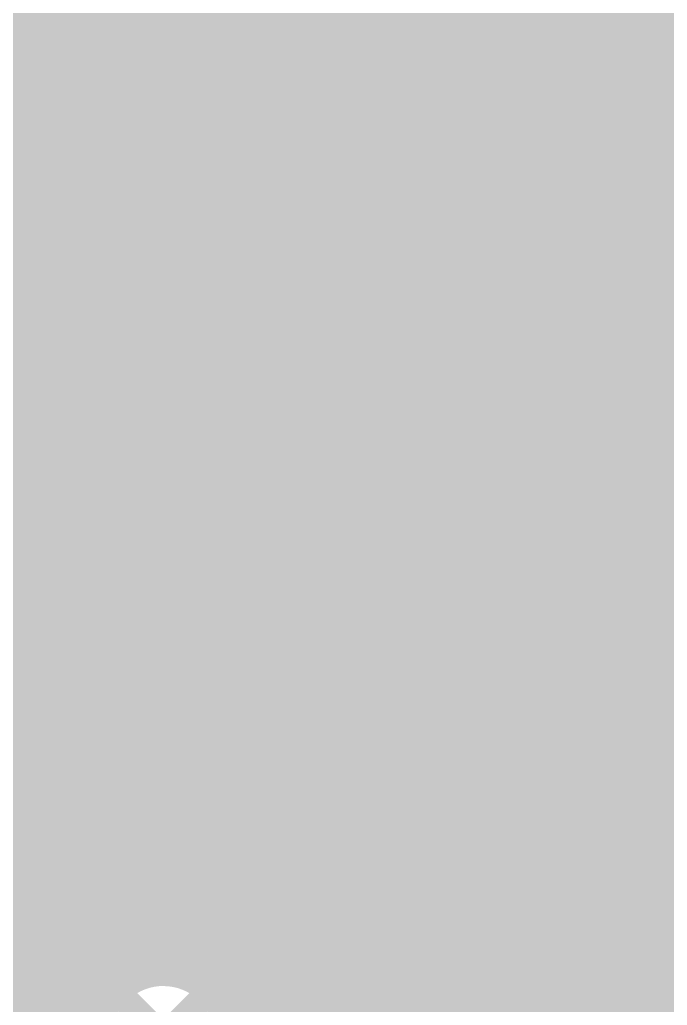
# Model space of a CAD drawing. Extents: x -3 to 92, y -53 to 125.
# Drawn here: x 56.26 to 62.56, y 107.5 to 117.09 of the extents above; entities that cross this region are included whole.
import ezdxf

# ---------------------------------------------------------------- set-up
doc = ezdxf.new("R2010")
doc.units = 0
doc.header["$MEASUREMENT"] = 0
doc.layers.get('0').update_dxf_attribs({"linetype": 'CONTINUOUS'})
for name, color, linetype in [('23-325-0_AST', 7, 'CONTINUOUS'), ('23-325-0_BOT', 7, 'CONTINUOUS'), ('23-325-0_DRD', 2, 'CONTINUOUS'), ('23-325-0_IN1', 4, 'CONTINUOUS'), ('23-325-0_IN2', 3, 'CONTINUOUS'), ('23-325-0_SMT', 10, 'CONTINUOUS'), ('23-325-0_SPT', 14, 'CONTINUOUS'), ('23-325-0_SST', 9, 'CONTINUOUS'), ('23-325-0_TOP', 12, 'CONTINUOUS'), ('THRUHOLE_TAP', 8, 'CONTINUOUS')]:
    doc.layers.add(name, color=color, linetype=linetype)

# ---------------------------------------------------------------- blocks, each defined once
blk = doc.blocks.new('ROUND_68')
at = {"const_width": 0.29972}
blk.add_lwpolyline([(-0.14986, 0, 1), (0.14986, 0, 1)], format="xyb", close=True, dxfattribs=at)
blk = doc.blocks.new('ROUND_78')
at = {"const_width": 0.29972}
blk.add_lwpolyline([(-0.14986, 0, 1), (0.14986, 0, 1)], format="xyb", close=True, dxfattribs=at)
blk = doc.blocks.new('RECTANGLE_7')
blk.add_solid([(0.4064, 0.4826), (0.4064, -0.4826), (-0.4064, 0.4826), (-0.4064, -0.4826)])
blk = doc.blocks.new('RECTANGLE_16')
blk.add_solid([(0.51308, 0.63627), (0.51308, -0.63627), (-0.51308, 0.63627), (-0.51308, -0.63627)])
blk = doc.blocks.new('RECTANGLE_19')
blk.add_solid([(0.40005, 0.25019), (0.40005, -0.25019), (-0.40005, 0.25019), (-0.40005, -0.25019)])
blk = doc.blocks.new('ROUND_84')
at = {"const_width": 0.10033}
blk.add_lwpolyline([(-0.050164, 0, 1), (0.050164, 0, 1)], format="xyb", close=True, dxfattribs=at)

msp = doc.modelspace()

# ---------------------------------------------------------------- linework, layer by layer
at = {"layer": '23-325-0_AST'}
for points, const_width in [([(55.6895, 116.0145), (58.6105, 116.0145), (58.6105, 117.6528), (55.6895, 117.6528), (55.6895, 116.0145)], 0.1524), ([(56.92648, 116.5479), (56.86806, 116.38026), (56.51246, 116.38026), (56.4515, 116.5479), (56.4515, 117.22608), (56.51246, 117.39626), (56.86806, 117.39626), (56.92648, 117.22608)], 0.1524), ([(57.40908, 116.38026), (57.76468, 117.39626), (57.2897, 117.39626)], 0.1524), ([(59.92622, 117.34038), (60.02528, 117.34038), (60.02528, 116.33962), (59.92622, 116.33962), (59.92622, 117.34038)], 0.20066), ([(61.0235, 116.44122), (61.0235, 116.33962), (59.6265, 116.33962), (59.6265, 116.44122)], 0.20066), ([(67.437, 115.697), (62.103, 115.697), (62.103, 112.903), (67.437, 112.903), (67.437, 115.697)], 0.1524), ([(55.6895, 113.4745), (58.6105, 113.4745), (58.6105, 115.1128), (55.6895, 115.1128), (55.6895, 113.4745)], 0.1524), ([(57.02046, 113.84026), (57.02046, 114.85626), (56.90108, 114.68608)], 0.1524), ([(56.41848, 114.0079), (56.36006, 113.84026), (56.00446, 113.84026), (55.9435, 114.0079), (55.9435, 114.68608), (56.00446, 114.85626), (56.36006, 114.85626), (56.41848, 114.68608)], 0.1524), ([(57.68086, 113.84026), (57.56148, 114.0079), (57.50306, 114.17808), (57.50306, 114.5159), (57.56148, 114.68608), (57.68086, 114.85626), (57.7977, 114.85626), (57.91708, 114.68608), (57.9755, 114.5159), (57.9755, 114.17808), (57.91708, 114.0079), (57.7977, 113.84026), (57.68086, 113.84026)], 0.1524), ([(59.6265, 114.69878), (59.6265, 114.80038), (61.0235, 114.80038), (61.0235, 114.69878)], 0.20066), ([(60.72378, 113.79962), (60.62472, 113.79962), (60.62472, 114.80038), (60.72378, 114.80038), (60.72378, 113.79962)], 0.20066), ([(61.0235, 113.90122), (61.0235, 113.79962), (59.6265, 113.79962), (59.6265, 113.90122)], 0.20066), ([(57.1373, 113.84026), (56.90108, 113.84026)], 0.1524), ([(59.62142, 113.00968), (59.26582, 111.99368), (59.73826, 111.99368)], 0.1524), ([(60.10402, 113.00968), (60.34024, 113.00968)], 0.1524), ([(60.22086, 113.00968), (60.22086, 111.99368), (60.34024, 112.16132)], 0.1524), ([(61.29782, 113.00968), (60.94222, 113.00968), (60.82284, 112.66932), (60.82284, 112.3315), (60.94222, 111.99368), (61.29782, 111.99368)], 0.1524), ([(61.23686, 113.00968), (61.23686, 111.99368)], 0.1524), ([(62.103, 109.728), (67.437, 109.728), (67.437, 112.522), (62.103, 112.522), (62.103, 109.728)], 0.1524), ([(64.008, 109.474), (64.008, 107.696), (60.452, 107.696), (60.452, 109.474), (64.008, 109.474)], 0.1524), ([(61.8744, 108.08716), (61.8744, 109.10316), (61.75502, 108.93552)], 0.1524), ([(60.79998, 108.59516), (61.15558, 108.59516), (61.27242, 108.76534), (61.27242, 108.93552), (61.15558, 109.10316), (60.79998, 109.10316), (60.79998, 108.08716)], 0.1524), ([(62.5348, 108.08716), (62.41542, 108.25734), (62.357, 108.42752), (62.357, 108.76534), (62.41542, 108.93552), (62.5348, 109.10316), (62.65418, 109.10316), (62.77102, 108.93552), (62.83198, 108.76534), (62.83198, 108.42752), (62.77102, 108.25734), (62.65418, 108.08716), (62.5348, 108.08716)], 0.1524), ([(61.09462, 108.59516), (61.27242, 108.08716)], 0.1524), ([(61.99378, 108.08716), (61.75502, 108.08716)], 0.1524)]:
    msp.add_lwpolyline(points, dxfattribs=dict(at, const_width=const_width))
at = {"layer": '23-325-0_BOT', "const_width": 0.254}
for points in [[(57.9628, 124.46), (57.9628, 107.73918)], [(58.1914, 124.46), (58.1914, 107.52328)], [(58.42, 124.46), (58.42, 104.5337)], [(58.6486, 124.46), (58.6486, 104.96804)], [(58.8772, 124.46), (58.8772, 105.19156)], [(59.1058, 124.46), (59.1058, 105.3338)], [(59.3344, 124.46), (59.3344, 105.42016)], [(59.563, 124.46), (59.563, 105.46334)], [(59.7916, 124.46), (59.7916, 105.46588)], [(60.0202, 124.46), (60.0202, 105.42778)], [(60.2488, 124.46), (60.2488, 105.3465)], [(60.4774, 124.46), (60.4774, 105.21188)], [(60.706, 124.46), (60.706, 104.99852)], [(60.9346, 124.46), (60.9346, 111.60506)], [(61.1632, 124.46), (61.1632, 111.72952)], [(61.3918, 124.46), (61.3918, 111.75238)], [(61.6204, 124.46), (61.6204, 111.68888)], [(57.7342, 122.22988), (57.7342, 107.81284)], [(57.5056, 121.8311), (57.5056, 107.7976)], [(57.277, 121.63806), (57.277, 107.68838)], [(56.3626, 121.53138), (56.3626, 113.91392)], [(56.5912, 121.48058), (56.5912, 113.8809)], [(56.8198, 121.48058), (56.8198, 113.7412)], [(57.0484, 121.53138), (57.0484, 107.34548)], [(61.849, 120.8405), (61.849, 111.49584)], [(62.0776, 120.8405), (62.0776, 97.69348)], [(62.3062, 120.8405), (62.3062, 97.34296)], [(62.5348, 120.8405), (62.5348, 97.11436)], [(79.96428, 117.0432), (27.59456, 117.0432)], [(80.14208, 116.8146), (25.3492, 116.8146)], [(80.34274, 116.586), (25.3492, 116.586)], [(80.57134, 116.3574), (25.3492, 116.3574)], [(80.83296, 116.1288), (25.3492, 116.1288)], [(81.13522, 115.9002), (25.3492, 115.9002)], [(81.49336, 115.6716), (25.3492, 115.6716)], [(81.93786, 115.443), (25.3492, 115.443)], [(82.54492, 115.2144), (25.3492, 115.2144)], [(86.233, 114.9858), (25.3492, 114.9858)], [(63.95466, 114.7572), (25.3492, 114.7572)], [(63.80226, 114.5286), (25.3492, 114.5286)], [(63.75908, 114.3), (25.3492, 114.3)], [(63.80226, 114.0714), (25.3492, 114.0714)], [(63.95466, 113.8428), (56.67756, 113.8428)], [(69.03974, 113.6142), (56.92394, 113.6142)], [(69.24802, 113.3856), (57.0103, 113.3856)], [(86.233, 113.157), (57.00522, 113.157)], [(86.233, 112.9284), (56.9087, 112.9284)], [(56.8198, 112.82426), (56.8198, 97.40138)], [(56.15178, 112.6998), (40.3479, 112.6998)], [(56.3626, 112.65408), (56.3626, 97.85858)], [(56.5912, 112.6871), (56.5912, 97.62998)], [(86.233, 112.6998), (56.62422, 112.6998)], [(86.233, 112.4712), (40.2082, 112.4712)], [(86.233, 112.2426), (40.2082, 112.2426)], [(86.233, 112.014), (40.2082, 112.014)], [(86.233, 111.7854), (40.2082, 111.7854)], [(60.88126, 111.5568), (40.2082, 111.5568)], [(86.233, 111.5568), (61.7982, 111.5568)], [(60.7441, 111.3282), (40.2082, 111.3282)], [(86.233, 111.3282), (61.9379, 111.3282)], [(60.71108, 111.0996), (40.2082, 111.0996)], [(83.78698, 111.0996), (61.97092, 111.0996)], [(60.76442, 110.871), (40.2082, 110.871)], [(83.44408, 110.871), (61.91758, 110.871)], [(61.849, 110.75162), (61.849, 100.07346)], [(60.9346, 110.6424), (40.2082, 110.6424)], [(60.9346, 110.6424), (60.9346, 104.6099)], [(83.33486, 110.6424), (61.74486, 110.6424)], [(61.6204, 110.56112), (61.6204, 100.31476)], [(61.1632, 110.52048), (61.1632, 100.77196)], [(61.3918, 110.49762), (61.3918, 100.54336)], [(83.32216, 110.4138), (40.2082, 110.4138)], [(83.39582, 110.1852), (40.2082, 110.1852)], [(83.61172, 109.9566), (40.2082, 109.9566)], [(83.57362, 109.728), (41.01084, 109.728)], [(83.38312, 109.4994), (41.20388, 109.4994)], [(83.31962, 109.2708), (41.26738, 109.2708)], [(83.34248, 109.0422), (41.24452, 109.0422)], [(83.4644, 108.8136), (41.12006, 108.8136)], [(86.233, 108.585), (41.0972, 108.585)], [(86.233, 108.3564), (41.0972, 108.3564)], [(86.233, 108.1278), (43.44416, 108.1278)], [(84.47278, 107.8992), (43.69054, 107.8992)], [(57.2516, 107.6706), (43.7769, 107.6706)], [(84.1883, 107.6706), (58.06186, 107.6706)], [(57.08142, 107.442), (43.77182, 107.442)], [(64.65062, 107.442), (58.23458, 107.442)]]:
    msp.add_lwpolyline(points, dxfattribs=at)
for points in [[(56.388, 113.91392, 0.4142136), (55.75808, 113.284)], [(57.01792, 113.284, 0.4142136), (56.388, 113.91392)], [(55.75808, 113.284, 0.4142136), (56.388, 112.65408)], [(56.388, 112.65408, 0.4142136), (57.01792, 113.284)], [(61.341, 111.75492, 0.4142136), (60.71108, 111.125)], [(61.97092, 111.125, 0.4142136), (61.341, 111.75492)], [(60.71108, 111.125, 0.4142136), (61.341, 110.49508)], [(61.341, 110.49508, 0.4142136), (61.97092, 111.125)], [(57.658, 107.81792, 0.4142136), (57.02808, 107.188)], [(58.28792, 107.188, 0.4142136), (57.658, 107.81792)]]:
    msp.add_lwpolyline(points, format="xyb", dxfattribs=at)
at = {"layer": '23-325-0_DRD', "const_width": 0.254}
for points in [[(57.023, 113.919), (55.753, 112.649)], [(57.023, 112.649), (55.753, 113.919)], [(61.976, 111.76), (60.706, 110.49)], [(61.976, 110.49), (60.706, 111.76)], [(58.293, 107.823), (57.023, 106.553)], [(58.293, 106.553), (57.023, 107.823)]]:
    msp.add_lwpolyline(points, dxfattribs=at)
at = {"layer": '23-325-0_IN1', "const_width": 0.254}
for points in [[(57.9374, 124.46), (57.9374, 107.75188)], [(58.166, 124.46), (58.166, 107.55884)], [(58.3946, 124.46), (58.3946, 104.44226)], [(58.6232, 124.46), (58.6232, 104.93502)], [(58.8518, 124.46), (58.8518, 105.17124)], [(59.0804, 124.46), (59.0804, 105.3211)], [(59.309, 124.46), (59.309, 105.41508)], [(59.5376, 124.46), (59.5376, 105.4608)], [(59.7662, 124.46), (59.7662, 105.46842)], [(59.9948, 124.46), (59.9948, 105.4354)], [(60.2234, 124.46), (60.2234, 105.3592)], [(60.452, 124.46), (60.452, 105.22966)], [(60.6806, 124.46), (60.6806, 105.02646)], [(60.9092, 124.46), (60.9092, 111.5822)], [(61.1378, 124.46), (61.1378, 111.7219)], [(61.3664, 124.46), (61.3664, 111.75492)], [(61.595, 124.46), (61.595, 111.70158)], [(57.7088, 122.15876), (57.7088, 107.81538)], [(57.4802, 121.80316), (57.4802, 107.79252)], [(57.2516, 121.62282), (57.2516, 107.66806)], [(56.3372, 121.539), (56.3372, 113.91138)], [(56.5658, 121.48312), (56.5658, 113.88852)], [(56.7944, 121.47804), (56.7944, 113.76406)], [(57.023, 121.52376), (57.023, 62.08522)], [(61.8236, 120.8405), (61.8236, 111.52886)], [(62.0522, 120.8405), (62.0522, 97.77222)], [(62.2808, 120.8405), (62.2808, 69.50456)], [(62.5094, 120.8405), (62.5094, 88.04148)], [(86.36, 117.0432), (27.59456, 117.0432)], [(86.36, 116.8146), (-2.413, 116.8146)], [(86.36, 116.586), (-2.413, 116.586)], [(86.36, 116.3574), (-2.413, 116.3574)], [(86.36, 116.1288), (-2.413, 116.1288)], [(86.36, 115.9002), (-2.413, 115.9002)], [(86.36, 115.6716), (22.24786, 115.6716)], [(86.36, 115.443), (22.42058, 115.443)], [(86.36, 115.2144), (22.47392, 115.2144)], [(86.36, 114.9858), (22.4409, 114.9858)], [(63.95466, 114.7572), (22.3012, 114.7572)], [(63.80226, 114.5286), (-2.413, 114.5286)], [(63.75908, 114.3), (-2.413, 114.3)], [(63.80226, 114.0714), (-2.413, 114.0714)], [(63.95466, 113.8428), (56.67756, 113.8428)], [(86.36, 113.6142), (56.92394, 113.6142)], [(86.36, 113.3856), (57.0103, 113.3856)], [(73.94448, 113.157), (57.00522, 113.157)], [(73.6473, 112.9284), (56.9087, 112.9284)], [(56.7944, 112.8014), (56.7944, 61.9887)], [(56.15178, 112.6998), (40.3479, 112.6998)], [(56.3372, 112.65662), (56.3372, 47.2948)], [(56.5658, 112.67948), (56.5658, 61.70422)], [(73.51268, 112.6998), (56.62422, 112.6998)], [(73.45934, 112.4712), (40.2082, 112.4712)], [(73.4695, 112.2426), (39.21506, 112.2426)], [(73.54824, 112.014), (-2.413, 112.014)], [(73.71842, 111.7854), (37.16528, 111.7854)], [(60.88126, 111.5568), (37.38118, 111.5568)], [(86.36, 111.5568), (61.7982, 111.5568)], [(60.7441, 111.3282), (37.45484, 111.3282)], [(86.36, 111.3282), (61.9379, 111.3282)], [(60.71108, 111.0996), (37.4396, 111.0996)], [(83.78698, 111.0996), (61.97092, 111.0996)], [(60.76442, 110.871), (37.33038, 110.871)], [(83.44408, 110.871), (61.91758, 110.871)], [(60.9346, 110.6424), (36.98748, 110.6424)], [(60.9092, 110.66526), (60.9092, 104.67086)], [(72.73798, 110.6424), (61.74486, 110.6424)], [(61.8236, 110.7186), (61.8236, 98.0567)], [(61.595, 110.54842), (61.595, 98.15322)], [(61.1378, 110.5281), (61.1378, 98.07194)], [(61.3664, 110.49508), (61.3664, 98.1583)], [(72.40016, 110.4138), (21.89226, 110.4138)], [(72.25538, 110.1852), (7.85622, 110.1852)], [(72.19188, 109.9566), (8.1407, 109.9566)], [(72.19696, 109.728), (41.01084, 109.728)], [(72.26554, 109.4994), (41.20388, 109.4994)], [(72.42302, 109.2708), (41.26738, 109.2708)], [(72.81926, 109.0422), (41.24452, 109.0422)], [(83.4644, 108.8136), (41.12006, 108.8136)], [(86.36, 108.585), (33.51784, 108.585)], [(86.36, 108.3564), (20.80006, 108.3564)], [(72.81926, 108.1278), (20.92452, 108.1278)], [(72.42302, 107.8992), (20.94738, 107.8992)], [(57.2516, 107.6706), (20.88388, 107.6706)], [(72.26554, 107.6706), (58.06186, 107.6706)], [(57.08142, 107.442), (20.69084, 107.442)], [(64.65062, 107.442), (58.23458, 107.442)]]:
    msp.add_lwpolyline(points, dxfattribs=at)
for points in [[(56.388, 113.91392, 0.4142136), (55.75808, 113.284)], [(57.01792, 113.284, 0.4142136), (56.388, 113.91392)], [(55.75808, 113.284, 0.4142136), (56.388, 112.65408)], [(56.388, 112.65408, 0.4142136), (57.01792, 113.284)], [(61.341, 111.75492, 0.4142136), (60.71108, 111.125)], [(61.97092, 111.125, 0.4142136), (61.341, 111.75492)], [(60.71108, 111.125, 0.4142136), (61.341, 110.49508)], [(61.341, 110.49508, 0.4142136), (61.97092, 111.125)], [(57.658, 107.81792, 0.4142136), (57.02808, 107.188)], [(58.28792, 107.188, 0.4142136), (57.658, 107.81792)]]:
    msp.add_lwpolyline(points, format="xyb", dxfattribs=at)
at = {"layer": '23-325-0_IN2', "const_width": 1.016}
for points in [[(27.305, 117.602), (40.767, 117.602), (45.085, 113.284), (56.388, 113.284)], [(21.844, 115.189), (41.402, 115.189), (45.466, 111.125), (61.341, 111.125)]]:
    msp.add_lwpolyline(points, dxfattribs=at)
at = {"layer": '23-325-0_SST', "const_width": 0.1524}
for points in [[(55.6895, 116.0145), (58.6105, 116.0145), (58.6105, 117.6528), (55.6895, 117.6528), (55.6895, 116.0145)], [(59.92622, 117.34038), (60.02528, 117.34038), (60.02528, 116.33962), (59.92622, 116.33962), (59.92622, 117.34038)], [(63.08344, 116.7003), (63.08344, 117.0559), (62.9158, 117.17528), (62.74562, 117.17528), (62.57544, 117.0559), (62.57544, 116.7003), (63.59144, 116.7003)], [(59.6265, 116.44122), (59.6265, 116.33962), (61.0235, 116.33962), (61.0235, 116.44122)], [(67.437, 115.697), (67.437, 112.903), (62.103, 112.903), (62.103, 115.697), (67.437, 115.697)], [(55.6895, 113.4745), (58.6105, 113.4745), (58.6105, 115.1128), (55.6895, 115.1128), (55.6895, 113.4745)], [(61.0235, 114.69878), (61.0235, 114.80038), (59.6265, 114.80038), (59.6265, 114.69878)], [(60.72378, 113.79962), (60.62472, 113.79962), (60.62472, 114.80038), (60.72378, 114.80038), (60.72378, 113.79962)], [(59.6265, 113.90122), (59.6265, 113.79962), (61.0235, 113.79962), (61.0235, 113.90122)], [(57.28208, 112.1664), (57.28208, 113.1824), (57.1627, 113.01476)], [(56.6801, 112.33658), (56.62168, 112.1664), (56.26608, 112.1664), (56.20766, 112.33658), (56.20766, 113.01476), (56.26608, 113.1824), (56.62168, 113.1824), (56.6801, 113.01476)], [(57.94248, 112.1664), (57.8231, 112.33658), (57.76468, 112.50676), (57.76468, 112.84458), (57.8231, 113.01476), (57.94248, 113.1824), (58.06186, 113.1824), (58.1787, 113.01476), (58.23966, 112.84458), (58.23966, 112.50676), (58.1787, 112.33658), (58.06186, 112.1664), (57.94248, 112.1664)], [(59.69, 112.98174), (59.3344, 111.96574), (59.80684, 111.96574)], [(60.1726, 112.98174), (60.40882, 112.98174)], [(60.28944, 112.98174), (60.28944, 111.96574), (60.40882, 112.13592)], [(61.3664, 112.98174), (61.0108, 112.98174), (60.89142, 112.64392), (60.89142, 112.30356), (61.0108, 111.96574), (61.3664, 111.96574)], [(61.30544, 112.98174), (61.30544, 111.96574)], [(62.103, 109.728), (62.103, 112.522), (67.437, 112.522), (67.437, 109.728), (62.103, 109.728)], [(57.40146, 112.1664), (57.1627, 112.1664)], [(59.944, 110.08106), (59.944, 111.09706), (59.82462, 110.92688)], [(58.86704, 110.58906), (59.22264, 110.58906), (59.34202, 110.7567), (59.34202, 110.92688), (59.22264, 111.09706), (58.86704, 111.09706), (58.86704, 110.08106)], [(60.6044, 110.08106), (60.48502, 110.2487), (60.4266, 110.41888), (60.4266, 110.7567), (60.48502, 110.92688), (60.6044, 111.09706), (60.72124, 111.09706), (60.84062, 110.92688), (60.89904, 110.7567), (60.89904, 110.41888), (60.84062, 110.2487), (60.72124, 110.08106), (60.6044, 110.08106)], [(61.38164, 110.08106), (61.73724, 111.09706), (61.2648, 111.09706)], [(59.16422, 110.58906), (59.34202, 110.08106)], [(60.06084, 110.08106), (59.82462, 110.08106)], [(58.13044, 108.34116), (58.13044, 109.35716), (58.01106, 109.18952)], [(64.008, 109.474), (60.452, 109.474), (60.452, 107.696), (64.008, 107.696), (64.008, 109.474)], [(57.05602, 108.84916), (57.41162, 108.84916), (57.52846, 109.01934), (57.52846, 109.18952), (57.41162, 109.35716), (57.05602, 109.35716), (57.05602, 108.34116)], [(58.79084, 108.34116), (58.67146, 108.51134), (58.61304, 108.68152), (58.61304, 109.01934), (58.67146, 109.18952), (58.79084, 109.35716), (58.91022, 109.35716), (59.02706, 109.18952), (59.08802, 109.01934), (59.08802, 108.68152), (59.02706, 108.51134), (58.91022, 108.34116), (58.79084, 108.34116)], [(59.92622, 108.68152), (59.45124, 108.68152), (59.68746, 109.35716), (59.80684, 109.35716), (59.80684, 108.34116)], [(57.35066, 108.84916), (57.52846, 108.34116)], [(58.24982, 108.34116), (58.01106, 108.34116)]]:
    msp.add_lwpolyline(points, dxfattribs=at)
at = {"layer": '23-325-0_TOP'}
for points, const_width in [([(60.2234, 123.2408), (60.2234, 110.22076)], 0.254), ([(60.452, 123.2408), (60.452, 109.99216)], 0.254), ([(56.4388, 116.84), (56.4388, 120.1928), (56.769, 120.523), (56.769, 122.4915), (56.7055, 122.555)], 1.016), ([(58.5978, 117.6528), (58.5978, 116.0272), (57.1754, 116.0272)], 0.254), ([(57.8612, 117.6528), (57.8612, 116.84)], 0.254), ([(58.59526, 117.41912), (58.59526, 116.26088)], 0.254), ([(60.05576, 117.41912), (60.05576, 116.26088)], 0.254), ([(60.59424, 117.41912), (60.59424, 116.26088)], 0.254), ([(56.4388, 116.84), (54.9656, 116.84), (54.70398, 116.51996)], 1.016), ([(60.59424, 117.0432), (60.05576, 117.0432)], 0.254), ([(66.4464, 114.3), (66.167, 114.3), (63.627, 116.84), (61.32576, 116.84)], 0.635), ([(57.8612, 116.0272), (57.8612, 116.84)], 0.254), ([(59.32424, 116.84), (59.32424, 114.3)], 0.254), ([(60.59424, 116.8146), (60.05576, 116.8146)], 0.254), ([(60.59424, 116.586), (60.05576, 116.586)], 0.254), ([(60.59424, 116.3574), (60.05576, 116.3574)], 0.254), ([(58.86704, 116.26088), (58.5978, 116.26088)], 0.254), ([(58.6232, 116.26088), (58.6232, 114.87912)], 0.254), ([(58.8518, 116.26088), (58.8518, 114.87912)], 0.254), ([(58.86704, 116.26088), (58.86704, 114.87912)], 0.254), ([(59.7662, 116.26088), (59.7662, 114.87912)], 0.254), ([(60.05576, 116.26088), (59.78144, 116.26088)], 0.254), ([(59.78144, 116.26088), (59.78144, 114.87912)], 0.254), ([(59.9948, 116.26088), (59.9948, 114.87912)], 0.254), ([(61.0362, 116.26088), (60.59424, 116.26088)], 0.254), ([(60.6806, 116.26088), (60.6806, 114.87912)], 0.254), ([(60.9092, 116.26088), (60.9092, 114.87912)], 0.254), ([(61.1378, 116.22024), (61.1378, 114.87912)], 0.254), ([(63.35776, 116.1923), (61.32576, 116.1923)], 0.254), ([(61.3664, 116.1923), (61.3664, 114.87912)], 0.254), ([(61.595, 116.1923), (61.595, 114.87912)], 0.254), ([(61.8236, 116.1923), (61.8236, 114.87912)], 0.254), ([(62.0522, 116.1923), (62.0522, 114.7572)], 0.254), ([(62.2808, 116.1923), (62.2808, 115.5319)], 0.254), ([(62.5094, 116.1923), (62.5094, 115.5319)], 0.254), ([(58.86704, 116.1288), (58.5978, 116.1288)], 0.254), ([(63.42126, 116.1288), (59.78144, 116.1288)], 0.254), ([(56.4388, 116.0018), (55.5117, 116.0018)], 0.254), ([(56.3372, 116.0018), (56.3372, 115.45824)], 0.254), ([(56.5658, 116.01196), (56.5658, 115.44808)], 0.254), ([(57.1246, 116.0272), (56.642, 116.0272)], 0.254), ([(56.7944, 116.0272), (56.7944, 115.3795)], 0.254), ([(57.023, 116.0272), (57.023, 115.21948)], 0.254), ([(57.1754, 116.0272), (57.1246, 116.0272)], 0.254), ([(57.2516, 116.0272), (57.2516, 115.1128)], 0.254), ([(57.4802, 116.0272), (57.4802, 115.1128)], 0.254), ([(57.7088, 116.0272), (57.7088, 115.1128)], 0.254), ([(57.9374, 116.0272), (57.9374, 115.1128)], 0.254), ([(58.166, 116.0272), (58.166, 115.1128)], 0.254), ([(58.3946, 116.0272), (58.3946, 115.1128)], 0.254), ([(58.86704, 115.9002), (55.49646, 115.9002)], 0.254), ([(63.64986, 115.9002), (59.78144, 115.9002)], 0.254), ([(58.86704, 115.6716), (55.35168, 115.6716)], 0.254), ([(63.87846, 115.6716), (59.78144, 115.6716)], 0.254), ([(63.9318, 115.5319), (62.2554, 115.5319)], 0.254), ([(62.2554, 115.5319), (62.2554, 114.7572)], 0.254), ([(56.4388, 115.45824), (55.36184, 115.45824)], 0.254), ([(58.86704, 115.443), (56.59628, 115.443)], 0.254), ([(62.2554, 115.443), (59.78144, 115.443)], 0.254), ([(58.86704, 115.2144), (57.03062, 115.2144)], 0.254), ([(62.2554, 115.2144), (59.78144, 115.2144)], 0.254), ([(57.1754, 115.1128), (57.1246, 115.1128)], 0.254), ([(58.5978, 115.1128), (57.1754, 115.1128)], 0.254), ([(57.8612, 115.1128), (57.8612, 114.3)], 0.254), ([(58.5978, 115.1128), (58.5978, 113.4872)], 0.254), ([(54.70398, 114.62004), (56.4388, 114.62004), (56.4388, 114.3)], 1.016), ([(58.86704, 114.9858), (58.5978, 114.9858)], 0.254), ([(62.2554, 114.9858), (59.78144, 114.9858)], 0.254), ([(58.59526, 114.87912), (58.59526, 113.72088)], 0.254), ([(58.86704, 114.87912), (58.5978, 114.87912)], 0.254), ([(60.05576, 114.87912), (59.78144, 114.87912)], 0.254), ([(60.05576, 114.87912), (60.05576, 113.72088)], 0.254), ([(62.05474, 114.87912), (60.59424, 114.87912), (60.59424, 113.72088)], 0.254), ([(62.05474, 114.87912), (62.05474, 114.7572)], 0.254), ([(60.59424, 114.7572), (60.05576, 114.7572)], 0.254), ([(62.2554, 114.7572), (62.05474, 114.7572)], 0.254), ([(62.2554, 114.7572), (62.05474, 114.7572)], 0.254), ([(56.4388, 113.3348), (56.4388, 114.3)], 1.016), ([(59.69, 99.06), (56.4388, 102.3112), (56.4388, 113.3348), (56.4388, 114.3)], 1.016), ([(60.59424, 114.5286), (60.05576, 114.5286)], 0.254), ([(57.8612, 113.4872), (57.8612, 114.3)], 0.254), ([(59.32424, 114.3), (59.32424, 110.47476), (61.214, 108.585)], 0.254), ([(60.59424, 114.3), (60.05576, 114.3)], 0.254), ([(63.0936, 114.3), (61.32576, 114.3)], 0.254), ([(60.59424, 114.0714), (60.05576, 114.0714)], 0.254), ([(60.59424, 113.8428), (60.05576, 113.8428)], 0.254), ([(62.0522, 113.8428), (62.0522, 111.9632)], 0.254), ([(62.05474, 113.8428), (62.05474, 113.72088)], 0.254), ([(62.2554, 113.8428), (62.05474, 113.8428)], 0.254), ([(62.2554, 113.8428), (62.05474, 113.8428)], 0.254), ([(62.2554, 113.8428), (62.2554, 113.0681)], 0.254), ([(58.86704, 113.72088), (58.5978, 113.72088)], 0.254), ([(58.6232, 113.72088), (58.6232, 107.6452)], 0.254), ([(58.8518, 113.72088), (58.8518, 107.6452)], 0.254), ([(58.86704, 113.72088), (58.86704, 110.47476)], 0.254), ([(59.7662, 113.72088), (59.7662, 110.67796)], 0.254), ([(59.78144, 113.72088), (59.78144, 110.66272)], 0.254), ([(60.05576, 113.72088), (59.78144, 113.72088)], 0.254), ([(59.9948, 113.72088), (59.9948, 110.44936)], 0.254), ([(62.05474, 113.72088), (60.59424, 113.72088)], 0.254), ([(60.6806, 113.72088), (60.6806, 111.64062)], 0.254), ([(60.9092, 113.72088), (60.9092, 111.84382)], 0.254), ([(61.1378, 113.72088), (61.1378, 111.9378)], 0.254), ([(61.3664, 113.72088), (61.3664, 111.9632)], 0.254), ([(61.595, 113.72088), (61.595, 111.9632)], 0.254), ([(61.8236, 113.72088), (61.8236, 111.9632)], 0.254), ([(58.86704, 113.6142), (58.5978, 113.6142)], 0.254), ([(62.2554, 113.6142), (59.78144, 113.6142)], 0.254), ([(57.277, 113.4872), (57.277, 113.3348)], 0.254), ([(58.5978, 113.4872), (57.277, 113.4872)], 0.254), ([(57.4802, 113.4872), (57.4802, 107.79252)], 0.254), ([(57.7088, 113.4872), (57.7088, 107.81538)], 0.254), ([(57.9374, 113.4872), (57.9374, 107.75188)], 0.254), ([(58.166, 113.4872), (58.166, 107.6452)], 0.254), ([(58.3946, 113.4872), (58.3946, 107.6452)], 0.254), ([(56.388, 113.284), (56.4388, 113.3348)], 0.254), ([(58.86704, 113.3856), (57.277, 113.3856)], 0.254), ([(57.277, 113.3348), (57.277, 107.68838)], 0.254), ([(62.2554, 113.3856), (59.78144, 113.3856)], 0.254), ([(58.86704, 113.157), (57.277, 113.157)], 0.254), ([(62.2554, 113.157), (59.78144, 113.157)], 0.254), ([(63.9318, 113.0681), (62.2554, 113.0681)], 0.254), ([(62.2808, 113.0681), (62.2808, 112.3569)], 0.254), ([(62.5094, 113.0681), (62.5094, 112.3569)], 0.254), ([(58.86704, 112.9284), (57.277, 112.9284)], 0.254), ([(66.29146, 112.9284), (59.78144, 112.9284)], 0.254), ([(58.86704, 112.6998), (57.277, 112.6998)], 0.254), ([(66.52006, 112.6998), (59.78144, 112.6998)], 0.254), ([(58.86704, 112.4712), (57.277, 112.4712)], 0.254), ([(66.74866, 112.4712), (59.78144, 112.4712)], 0.254), ([(63.9318, 112.3569), (62.2554, 112.3569)], 0.254), ([(62.2554, 112.3569), (62.2554, 111.9632)], 0.254), ([(58.86704, 112.2426), (57.277, 112.2426)], 0.254), ([(62.2554, 112.2426), (59.78144, 112.2426)], 0.254), ([(58.86704, 112.014), (57.277, 112.014)], 0.254), ([(62.2554, 112.014), (59.78144, 112.014)], 0.254), ([(62.2554, 111.9632), (61.341, 111.9632)], 0.254), ([(58.86704, 111.7854), (57.277, 111.7854)], 0.254), ([(60.82538, 111.7854), (59.78144, 111.7854)], 0.254), ([(58.86704, 111.5568), (57.277, 111.5568)], 0.254), ([(60.62218, 111.5568), (59.78144, 111.5568)], 0.254), ([(61.341, 111.125), (63.0936, 111.125)], 1.016), ([(58.86704, 111.3282), (57.277, 111.3282)], 0.254), ([(60.5282, 111.3282), (59.78144, 111.3282)], 0.254), ([(58.86704, 111.0996), (57.277, 111.0996)], 0.254), ([(60.5028, 111.0996), (59.78144, 111.0996)], 0.254), ([(58.86704, 110.871), (57.277, 110.871)], 0.254), ([(60.5409, 110.871), (59.78144, 110.871)], 0.254), ([(58.86704, 110.6424), (57.277, 110.6424)], 0.254), ([(59.78144, 110.66272), (60.89396, 109.55274)], 0.254), ([(60.6552, 110.6424), (59.80176, 110.6424)], 0.254), ([(60.6806, 110.60938), (60.6806, 109.76356)], 0.254), ([(58.87212, 110.4138), (57.277, 110.4138)], 0.254), ([(60.8965, 110.4138), (60.03036, 110.4138)], 0.254), ([(60.9092, 110.40618), (60.9092, 109.55274)], 0.254), ([(61.1378, 110.3122), (61.1378, 109.55274)], 0.254), ([(62.2554, 110.2868), (61.341, 110.2868)], 0.254), ([(61.3664, 110.2868), (61.3664, 109.55274)], 0.254), ([(61.595, 110.2868), (61.595, 109.55274)], 0.254), ([(61.8236, 110.2868), (61.8236, 109.55274)], 0.254), ([(62.0522, 110.2868), (62.0522, 107.6452)], 0.254), ([(62.2554, 110.2868), (62.2554, 109.8931)], 0.254), ([(58.97118, 110.1852), (57.277, 110.1852)], 0.254), ([(62.2554, 110.1852), (60.25896, 110.1852)], 0.254), ([(59.0042, 110.1471), (60.37072, 108.78058)], 0.254), ([(59.0804, 110.0709), (59.0804, 107.6452)], 0.254), ([(59.1947, 109.9566), (57.277, 109.9566)], 0.254), ([(62.2554, 109.9566), (60.48756, 109.9566)], 0.254), ([(63.9318, 109.8931), (62.2554, 109.8931)], 0.254), ([(62.2808, 109.8931), (62.2808, 107.6452)], 0.254), ([(62.5094, 109.8931), (62.5094, 109.55274)], 0.254), ([(59.309, 109.8423), (59.309, 107.6452)], 0.254), ([(59.4233, 109.728), (57.277, 109.728)], 0.254), ([(67.53352, 109.728), (60.71616, 109.728)], 0.254), ([(59.5376, 109.6137), (59.5376, 107.6452)], 0.254), ([(59.6519, 109.4994), (57.277, 109.4994)], 0.254), ([(62.05728, 109.55274), (60.89396, 109.55274)], 0.254), ([(62.05728, 109.55274), (62.05728, 107.6452)], 0.254), ([(62.40272, 109.4994), (62.05728, 109.4994)], 0.254), ([(64.08928, 109.55274), (62.40272, 109.55274)], 0.254), ([(62.40272, 109.55274), (62.40272, 107.6452)], 0.254), ([(59.7662, 109.3851), (59.7662, 107.6452)], 0.254), ([(59.8805, 109.2708), (57.277, 109.2708)], 0.254), ([(62.40272, 109.2708), (62.05728, 109.2708)], 0.254), ([(59.9948, 109.1565), (59.9948, 107.6452)], 0.254), ([(60.1091, 109.0422), (57.277, 109.0422)], 0.254), ([(62.40272, 109.0422), (62.05728, 109.0422)], 0.254), ([(60.2234, 108.9279), (60.2234, 107.6452)], 0.254), ([(60.3377, 108.8136), (57.277, 108.8136)], 0.254), ([(62.40272, 108.8136), (62.05728, 108.8136)], 0.254), ([(60.37072, 108.78058), (60.37072, 107.6452)], 0.254), ([(60.37072, 108.585), (57.277, 108.585)], 0.254), ([(62.40272, 108.585), (62.05728, 108.585)], 0.254), ([(60.37072, 108.3564), (57.277, 108.3564)], 0.254), ([(62.40272, 108.3564), (62.05728, 108.3564)], 0.254), ([(60.37072, 108.1278), (57.277, 108.1278)], 0.254), ([(62.40272, 108.1278), (62.05728, 108.1278)], 0.254), ([(60.37072, 107.8992), (57.277, 107.8992)], 0.254), ([(62.40272, 107.8992), (62.05728, 107.8992)], 0.254), ([(60.37072, 107.6706), (58.06186, 107.6706)], 0.254), ([(62.40272, 107.6706), (62.05728, 107.6706)], 0.254), ([(60.37072, 107.6452), (58.0898, 107.6452)], 0.254), ([(62.40272, 107.6452), (62.05728, 107.6452)], 0.254)]:
    msp.add_lwpolyline(points, dxfattribs=dict(at, const_width=const_width))
at = {"layer": '23-325-0_TOP', "const_width": 0.254}
for points in [[(61.0362, 116.26088, 0.1164338), (61.32576, 116.19253)], [(56.4388, 116.0018, 0.0613208), (56.64209, 116.02682)], [(56.4388, 116.0018, 0.0613208), (56.64209, 116.02682)], [(57.11698, 115.1128, 0.2400702), (56.4388, 115.45834)], [(61.341, 111.9632, 0.4142136), (60.5028, 111.125)], [(60.5028, 111.125, 0.4142136), (61.341, 110.2868)], [(58.86704, 110.47476, 0.1999319), (59.00222, 110.1502)], [(57.658, 107.81792, 0.1641439), (57.27639, 107.68917)], [(58.0898, 107.6452, 0.1914993), (57.658, 107.81687)]]:
    msp.add_lwpolyline(points, format="xyb", dxfattribs=at)

# ---------------------------------------------------------------- block references
at = {"layer": '23-325-0_BOT'}
for p in [(56.388, 113.284), (61.341, 111.125)]:
    msp.add_blockref('ROUND_68', p, dxfattribs=at)
at = {"layer": '23-325-0_IN1'}
for p in [(56.388, 113.284), (61.341, 111.125)]:
    msp.add_blockref('ROUND_78', p, dxfattribs=at)
at = {"layer": '23-325-0_IN2'}
for p in [(56.388, 113.284), (61.341, 111.125)]:
    msp.add_blockref('ROUND_68', p, dxfattribs=at)
at = {"layer": '23-325-0_SMT'}
for name, p in [('RECTANGLE_7', (56.4388, 116.84)), ('RECTANGLE_7', (57.8612, 116.84)), ('RECTANGLE_19', (59.32424, 116.84)), ('RECTANGLE_19', (61.32576, 116.84)), ('RECTANGLE_7', (56.4388, 114.3)), ('RECTANGLE_7', (57.8612, 114.3)), ('RECTANGLE_19', (59.32424, 114.3)), ('RECTANGLE_19', (61.32576, 114.3)), ('RECTANGLE_16', (61.214, 108.585))]:
    msp.add_blockref(name, p, dxfattribs=at)
at = {"layer": '23-325-0_SPT'}
for name, p in [('RECTANGLE_7', (56.4388, 116.84)), ('RECTANGLE_7', (57.8612, 116.84)), ('RECTANGLE_19', (59.32424, 116.84)), ('RECTANGLE_19', (61.32576, 116.84)), ('RECTANGLE_7', (56.4388, 114.3)), ('RECTANGLE_7', (57.8612, 114.3)), ('RECTANGLE_19', (59.32424, 114.3)), ('RECTANGLE_19', (61.32576, 114.3)), ('RECTANGLE_16', (61.214, 108.585))]:
    msp.add_blockref(name, p, dxfattribs=at)
at = {"layer": '23-325-0_TOP'}
for name, p in [('RECTANGLE_7', (56.4388, 116.84)), ('RECTANGLE_7', (57.8612, 116.84)), ('RECTANGLE_19', (59.32424, 116.84)), ('RECTANGLE_19', (61.32576, 116.84)), ('RECTANGLE_7', (56.4388, 114.3)), ('RECTANGLE_7', (57.8612, 114.3)), ('RECTANGLE_19', (59.32424, 114.3)), ('RECTANGLE_19', (61.32576, 114.3)), ('ROUND_68', (56.388, 113.284)), ('ROUND_68', (61.341, 111.125)), ('RECTANGLE_16', (61.214, 108.585))]:
    msp.add_blockref(name, p, dxfattribs=at)
at = {"layer": 'THRUHOLE_TAP'}
for p in [(56.388, 113.284), (61.341, 111.125)]:
    msp.add_blockref('ROUND_84', p, dxfattribs=at)

doc.saveas('drawing.dxf')
